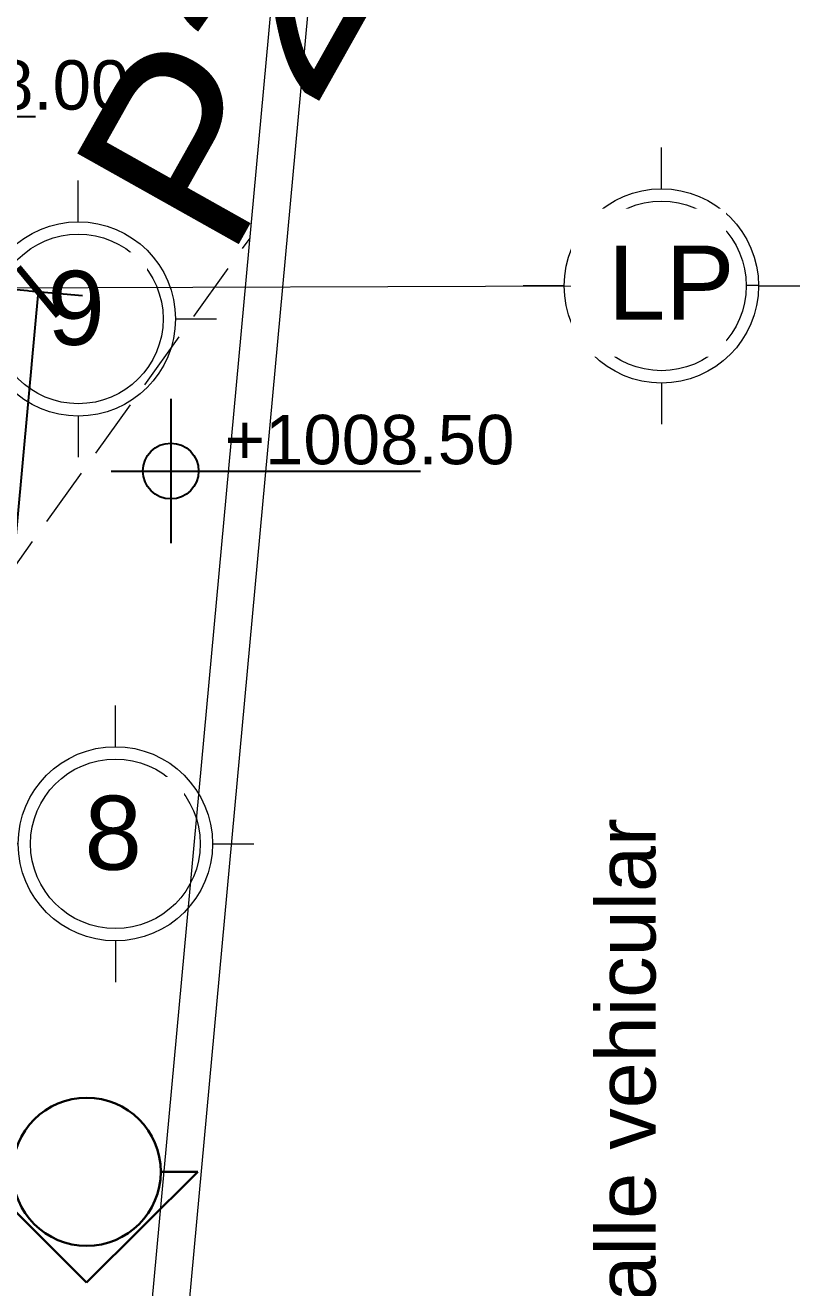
# Model space of a CAD drawing. Header units: millimetres. Extents: x -9559 to 23034, y -7226 to 22400.
# Drawn here: x 314.77 to 317.9, y 54.02 to 59.13 of the extents above; entities that cross this region are included whole.
import ezdxf
from ezdxf.enums import TextEntityAlignment as Align

# ---------------------------------------------------------------- set-up
doc = ezdxf.new("R2010")
doc.units = ezdxf.units.MM
doc.header["$LTSCALE"] = 0.02
for name, pattern in [('ACAD_ISO02W100', [15, 12, -3]), ('ACAD_ISO08W100', [36, 24, -3, 6, -3]), ('ACAD_ISO10W100', [18, 12, -3, 0, -3]), ('DASHED2', [0.375, 0.25, -0.125])]:
    doc.linetypes.add(name, pattern=pattern)
for name, color, linetype, lineweight in [('A_DIM-1', 251, 'Continuous', 18), ('G-Linea Corte', 250, 'ACAD_ISO08W100', 30), ('I-FURN', 9, 'Continuous', 9), ('IH-textos', 250, 'Continuous', 18), ('S-GRID', 253, 'ACAD_ISO10W100', 5), ('S-GRID-IDEN', 253, 'Continuous', 9)]:
    doc.layers.add(name, color=color, linetype=linetype, lineweight=lineweight)
for name, color, linetype, lineweight, transparency in [('CUADROS', 251, 'Continuous', 20, 0.2), ('IH-PLANO BASE', 250, 'DASHED2', 5, 0.55), ('TT-CURVAS DN', 128, 'ACAD_ISO02W100', 9, 0.2)]:
    doc.layers.add(name, color=color, linetype=linetype, lineweight=lineweight, transparency=transparency)
doc.layers.add('PC-NIVELES', color=251, linetype='Continuous')
doc.styles.add('Arial_3', font='arial.ttf', dxfattribs={"height": 0.18})
doc.styles.add('Arial_5', font='arial.ttf', dxfattribs={"height": 0.003})
doc.styles.add('CUADROS', font='arial.ttf')
doc.styles.get("Standard").update_dxf_attribs({"font": 'GOTHIC.TTF'})
doc.dimstyles.get("Standard").update_dxf_attribs({"dimtxt": 0.18, "dimasz": 0.18, "dimexe": 0.18, "dimexo": 0.0625, "dimgap": 0.09, "dimtad": 0, "dimzin": 3, "dimdsep": 46, "dimtxsty": 'Standard', "dimblk": 'ARCHTICK', "dimcen": 0.09, "dimadec": 0, "dimazin": 0, "dimtfac": 1, "dimtofl": 0, "dimtmove": 0, "dimatfit": 3, "dimldrblk": 'ARCHTICK', "dimfxl": 1, "dimtolj": 1, "dimtzin": 0, "dimarcsym": 0})
pattern_1 = [(0, (4e-16, 1e-16), (0, 6.985), [5.08, -1.905]), (90, (4e-16, 1e-16), (-6.985, 4e-16), [5.08, -1.905])]

# ---------------------------------------------------------------- blocks, each defined once
blk = doc.blocks.new('Rejilla - Extremo inicial de rejilla - Círculo-11506-Nivel 1')
h = blk.add_hatch()
h.set_pattern_fill('ANGLE', color=256)
h.set_pattern_definition(pattern_1)
h.paths.add_polyline_path([(0, 0.003933), (0, 0.00452, 0.414214), (-0.00452, 0), (-0.003933, 0, -0.414214)])
h.paths.add_polyline_path([(0, -0.003933), (0, -0.00452, 0.414214), (0.00452, 0), (0.003933, 0, -0.414214)])
at = {"layer": 'A_DIM-1', "true_color": 0x000000, "transparency": 33554661}
h = blk.add_hatch(dxfattribs=at)
h.set_pattern_fill('ANGLE', color=18)
h.set_pattern_definition(pattern_1)
h.paths.add_polyline_path([(0, 0.00452), (0, 0.003933, -0.414214), (0.003933, 0), (0.00452, 0, 0.414214)])
h.paths.add_polyline_path([(-0.003933, 0), (-0.00452, 0, 0.414214), (0, -0.00452), (0, -0.003933, -0.414214)])
at = {"layer": 'S-GRID'}
h = blk.add_hatch(dxfattribs=at)
h.set_pattern_fill('ANGLE', color=256)
h.set_pattern_definition(pattern_1)
h.paths.add_polyline_path([(0, 0.003933), (0, 0.00452, 0.414214), (-0.00452, 0), (-0.003933, 0, -0.414214)])
h.paths.add_polyline_path([(0, -0.003933), (0, -0.00452, 0.414214), (0.00452, 0), (0.003933, 0, -0.414214)])
at = {"layer": 'S-GRID', "linetype": 'Continuous'}
h = blk.add_hatch(dxfattribs=at)
h.set_pattern_fill('AR-B88', color=256, scale=0.1)
h.paths.add_polyline_path([(0, 0.00452), (0, 0.003933, -0.414214), (0.003933, 0), (0.00452, 0, 0.414214)])
h.paths.add_polyline_path([(-0.003933, 0), (-0.00452, 0, 0.414214), (0, -0.00452), (0, -0.003933, -0.414214)])
at = {"layer": 'S-GRID-IDEN', "linetype": 'Continuous'}
for p, q in [((0, 0.003933), (0, 0.0056)), ((-0.003933, 0), (-0.0056, 0)), ((0.003933, 0), (0.0056, 0)), ((0, -0.003933), (0, -0.0056))]:
    blk.add_line(p, q, dxfattribs=at)
for radius in [0.003933, 0.003434]:
    blk.add_circle((0, 0), radius, dxfattribs=at)
blk = doc.blocks.new('Sección - Extremo inicial de sección-147266-Nivel 2')
at = {"layer": 'G-Linea Corte', "linetype": 'Continuous'}
for p, q in [((-0.006, 0.005983), (-0.012, 0)), ((0, 0), (-0.006, 0.005983)), ((-0.012, 0), (-0.01, 0)), ((-0.002, 0), (0, 0))]:
    blk.add_line(p, q, dxfattribs=at)
blk.add_circle((-0.006, 0), 0.004, dxfattribs=at)
blk.add_arc((-0.006, 0), 0.004, 0, 180, dxfattribs=at)
blk = doc.blocks.new('_ArchTick')
at = {"color": 0, "linetype": 'ByBlock', "const_width": 0.15}
blk.add_lwpolyline([(-0.5, -0.5), (0.5, 0.5)], dxfattribs=at)
blk = doc.blocks.new('*D596')
at = {"layer": 'I-FURN', "color": 0, "lineweight": -2, "ltscale": 0.2, "transparency": 16777216}
for p, q in [((314.8206, 58.0491), (314.0414, 49.5858)), ((314.7172, 58.0586), (314.9999, 58.0326)), ((313.1927, 40.3673), (313.9719, 48.8306)), ((313.0893, 40.3768), (313.372, 40.3508))]:
    blk.add_line(p, q, dxfattribs=at)
at = {"layer": 'I-FURN', "color": 0, "lineweight": -2, "ltscale": 0.2, "transparency": 16777216, "xscale": 0.18, "yscale": 0.18, "zscale": 0.18}
for p, rotation in [((314.8206, 58.0491), 84.73983874230564), ((313.1927, 40.3673), 264.7398387423056)]:
    blk.add_blockref('_ArchTick', p, dxfattribs=dict(at, rotation=rotation))
at = {"layer": 'I-FURN', "color": 0, "ltscale": 0.2, "transparency": 16777216, "insert": (314.0067, 49.2082), "char_height": 0.18, "attachment_point": 5, "rotation": 84.7398}
blk.add_mtext('\\A1;17.76', dxfattribs=at)
blk = doc.blocks.new('Nivel')
at = {"layer": 'IH-textos'}
h = blk.add_hatch(dxfattribs=at)
h.set_pattern_fill('ANGLE', color=256)
h.set_pattern_definition([(0, (-30.434, -5.986), (0, 6.985), [5.08, -1.905]), (90, (-30.434, -5.986), (-6.985, 4e-16), [5.08, -1.905])])
h.paths.add_polyline_path([(0, 0), (0, 0.113, 0.414214), (-0.113, 0)])
h.paths.add_polyline_path([(0.113, 0), (0, 0), (0, -0.113, 0.414214)])
at = {"layer": 'PC-NIVELES'}
for p, q in [((0, 0.2926), (0, -0.2922)), ((-0.2413, 0), (1.0109, 0))]:
    blk.add_line(p, q, dxfattribs=at)
blk.add_circle((0, 0), 0.113, dxfattribs=at)
at = {"layer": 'CUADROS', "style": 'CUADROS'}
blk.add_attdef('ACERA+997.00', (0.2185, 0.0274), '', height=0.2, dxfattribs=at)

msp = doc.modelspace()

# ---------------------------------------------------------------- linework, layer by layer
at = {"layer": 'I-FURN'}
msp.add_line((317.6868, 58.0753), (317.7368, 58.0755), dxfattribs=at)

# ---------------------------------------------------------------- block references
for p, values in [((313.7979, 58.7583), {'ACERA+997.00': '+1008.00'}), ((315.3569, 57.3226), {'ACERA+997.00': '+1008.50'})]:
    msp.add_blockref('Nivel', p, dxfattribs=at).add_auto_attribs(values)
at = {"layer": 'I-FURN', "xscale": 99.99999999999993, "yscale": 99.99999999999993, "zscale": 99.99999999999993}
msp.add_blockref('Rejilla - Extremo inicial de rejilla - Círculo-11506-Nivel 1', (317.3434, 58.0721), dxfattribs=at)
at = {"layer": 'IH-PLANO BASE', "xscale": 74.99999999999996, "yscale": 74.99999999999996, "zscale": 74.99999999999996, "rotation": 180}
msp.add_blockref('Sección - Extremo inicial de sección-147266-Nivel 2', (314.5665, 54.4855), dxfattribs=at)
at = {"layer": 'S-GRID-IDEN', "color": 251, "true_color": 0x636466, "xscale": 99.99999999999993, "yscale": 99.99999999999993, "zscale": 99.99999999999993, "rotation": 269.9999999999994}
for p in [(314.9827, 57.9383), (315.1327, 55.8133)]:
    msp.add_blockref('Rejilla - Extremo inicial de rejilla - Círculo-11506-Nivel 1', p, dxfattribs=at)

# ---------------------------------------------------------------- texts
at = {"layer": 'I-FURN', "ltscale": 0.2, "style": 'CUADROS'}
msp.add_text('P2', height=0.75, rotation=60.6789, dxfattribs=at).set_placement((315.577, 58.9084), align=Align.MIDDLE_CENTER)
at = {"layer": 'IH-PLANO BASE', "insert": (317.0796, 53.7177), "char_height": 0.24, "width": 2.277841, "attachment_point": 1, "rotation": 90, "style": 'Arial_3', "bg_fill": 3, "box_fill_scale": 1.25, "bg_fill_color": 256, "bg_fill_true_color": 13158600, "bg_fill_transparency": 0}
msp.add_mtext('Calle vehicular', dxfattribs=at)

# ---------------------------------------------------------------- next in the draw order: texts
at = {"layer": 'S-GRID-IDEN', "char_height": 0.3, "width": 0.328039, "attachment_point": 1, "style": 'Arial_5', "bg_fill": 3, "box_fill_scale": 1.25, "bg_fill_color": 256, "bg_fill_true_color": 13158600, "bg_fill_transparency": 0}
for s, insert in [('9', (314.8574, 58.1332)), ('8', (315.0074, 56.0082))]:
    msp.add_mtext(s, dxfattribs=dict(at, insert=insert))

# ---------------------------------------------------------------- next in the draw order: linework, layer by layer
at = {"layer": 'I-FURN'}
msp.add_line((295.9017, 57.9962), (317.0271, 58.0729), dxfattribs=at)
for points in [[(297.1186, 39.367), (313.9393, 39.3835), (315.7945, 59.5337)], [(297.1188, 39.217), (314.0762, 39.2336), (315.9439, 59.52)]]:
    msp.add_lwpolyline(points, dxfattribs=at)
at = {"layer": 'TT-CURVAS DN', "lineweight": 15}
msp.add_line((314.6576, 56.8422), (315.6781, 58.266), dxfattribs=at)

# ---------------------------------------------------------------- next in the draw order: dimensions: what is measured, and where the dimension line sits
at = {"layer": 'I-FURN', "ltscale": 0.2}
dim = msp.add_aligned_dim(p1=(313.0271, 40.3826), p2=(314.655, 58.0643), distance=-0.1663, dimstyle='Standard', dxfattribs=at)
dim.commit()
dim.dimension.update_dxf_attribs({"geometry": '*D596', "text_midpoint": (314.0067, 49.2082)})

# ---------------------------------------------------------------- next in the draw order: texts
at = {"layer": 'I-FURN', "insert": (317.1271, 58.2352), "char_height": 0.3, "width": 0.328039, "attachment_point": 1, "style": 'Arial_5', "bg_fill": 2}
msp.add_mtext('LP', dxfattribs=at)

doc.saveas('drawing.dxf')
